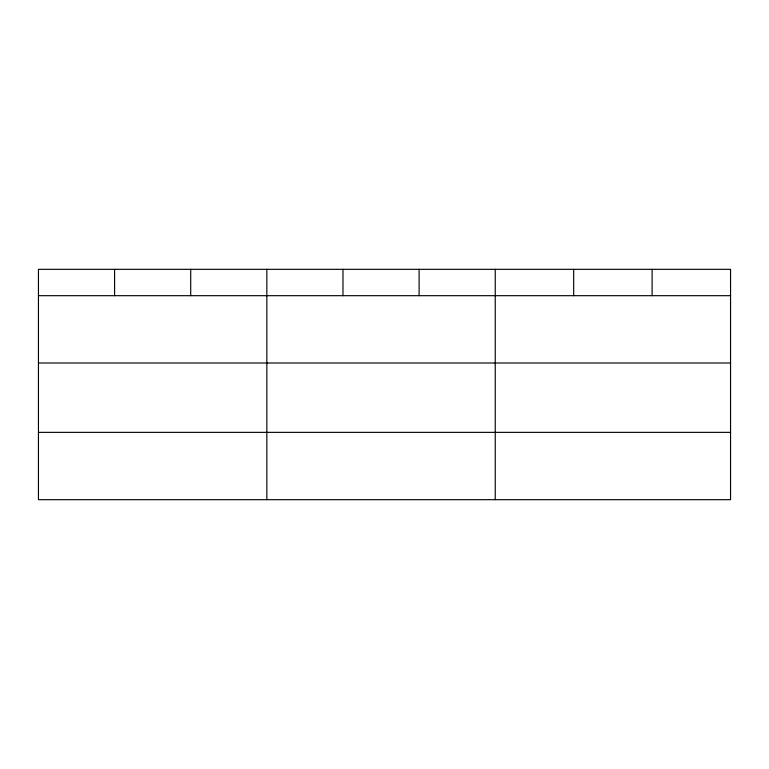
<?xml version="1.0" encoding="UTF-8"?>
<svg xmlns="http://www.w3.org/2000/svg" width="769" height="769" viewBox="0 0 769 769"><rect width="100%" height="100%" fill="white"/><g stroke="black" fill="none" stroke-linecap="round" stroke-linejoin="round"><path stroke-width="1.15" d="M730.55 362.997L730.55 269.323L38.45 269.323L38.45 499.677L730.55 499.677L730.55 362.997L38.45 362.997M38.45 295.681L730.55 295.681M38.45 432.361L730.55 432.361M652.112 269.323L652.112 295.681M573.674 269.323L573.674 295.681M495.236 269.323L495.236 499.677M419.105 269.323L419.105 295.681M342.974 269.323L342.974 295.681M266.843 269.323L266.843 499.677M190.712 269.323L190.712 295.681M114.581 269.323L114.581 295.681"/></g></svg>
